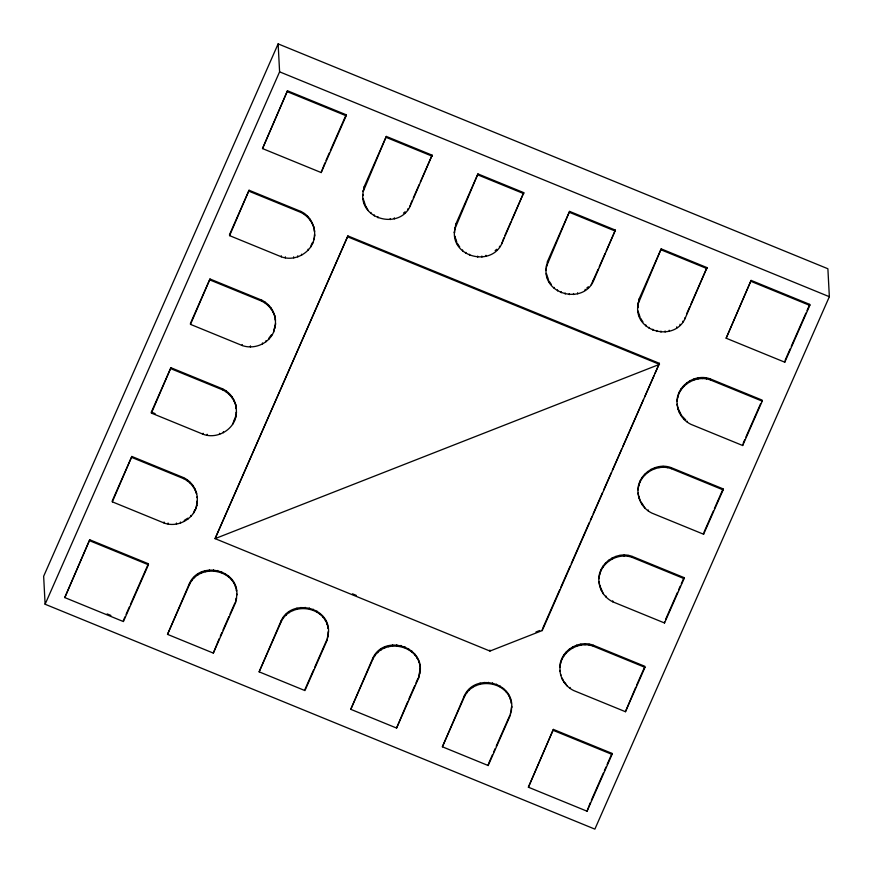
<?xml version="1.0" encoding="UTF-8"?>
<svg xmlns="http://www.w3.org/2000/svg" width="873" height="873" viewBox="0 0 873 873"><rect width="100%" height="100%" fill="white"/><g stroke="black" fill="none" stroke-linecap="round" stroke-linejoin="round"><path stroke-width="1.31" d="M236.474 599.074L236.79 594.022L236.845 595.048C238.831 569.523 200.037 560.335 189.539 583.229L167.518 634.365L213.328 653.102L235.404 602.981L236.419 598.049L235.404 602.981M363.168 190.467L362.852 195.508L362.797 194.493C360.811 220.018 399.605 229.195 410.103 206.312L432.124 155.176L386.313 136.428L364.237 186.56L363.223 191.482L386.313 136.428M328.095 636.548L328.423 631.506L327.026 640.455L304.95 690.587L259.139 671.839L281.161 620.703C291.658 597.819 330.463 606.997 328.477 632.521M454.418 231.967L455.859 224.034L477.935 173.913L523.756 192.649L501.735 243.785C491.237 266.68 452.432 257.491 454.418 231.967L454.473 232.993L454.8 227.94M419.717 674.021C426.188 646.926 384.284 633.263 372.793 658.187L350.771 709.323L396.582 728.06L418.658 677.939L420.044 668.98M546.051 269.451L547.491 261.507L569.567 211.386L615.378 230.123L593.356 281.27C582.858 304.153 544.065 294.965 546.051 269.451L546.094 270.466L546.422 265.425M511.349 711.506L511.665 706.464L510.279 715.413L488.203 765.534L442.393 746.797L464.414 695.661C474.912 672.777 513.706 681.955 511.72 707.479M637.672 306.925L639.112 298.992L661.188 248.87L706.999 267.607L684.978 318.743C674.48 341.627 635.686 332.449 637.672 306.925L637.726 307.94L638.043 302.898M196.883 503.448L197.309 500.786C197.473 517.012 178.954 528.634 164.102 523.014L112.344 501.844L112.29 500.829L131.834 456.459L183.581 477.629C191.296 481.329 196.807 489.164 197.287 497.763L197.233 496.737L197.353 501.8M232.534 424.485L235.754 416.05L236.387 412.045C236.55 428.272 218.032 439.905 203.18 434.274L151.422 413.104L151.367 412.089L170.912 367.719L222.67 388.889C230.352 392.599 235.917 400.445 236.376 409.022L235.557 404.035M274.635 315.306L275.453 320.293C275.006 311.716 269.43 303.859 261.747 300.159L209.989 278.989L190.456 323.359L190.5 324.374L242.258 345.544C254.13 349.757 268.557 343.842 273.576 332.166L275.257 324.647M273.576 332.166L275.519 324.33L275.399 319.267M313.964 239.595C316.746 228.584 311.235 216.198 300.825 211.419L249.067 190.249L229.534 234.619L229.588 235.634L281.335 256.804C296.274 262.467 314.596 250.758 314.542 234.575L314.596 235.59M559.92 666.372C560.706 650.581 578.613 639.713 593.182 645.169L644.929 666.339L644.983 667.354L625.45 711.713L573.692 690.554C565.988 686.844 560.477 679.008 559.986 670.42L560.04 671.435L559.92 666.372L559.975 667.387C560.761 651.596 578.657 640.727 593.236 646.184L644.983 667.354M599.118 582.695C596.161 565.006 615.858 550.099 632.259 556.428L684.017 577.599L684.072 578.613L664.528 622.984L612.77 601.813C605.087 598.114 599.511 590.257 599.064 581.68L599.882 586.667M684.072 578.613L632.314 557.443C617.746 551.998 599.838 562.856 599.053 578.657L598.998 577.642M638.207 493.965C635.249 476.276 654.936 461.359 671.337 467.699L723.095 488.869L723.15 489.884L703.605 534.243L651.847 513.084C644.165 509.374 638.6 501.528 638.152 492.95L638.971 497.937M723.15 489.884L671.392 468.714C656.823 463.257 638.916 474.126 638.13 489.928L638.076 488.902M677.284 405.225C674.327 387.536 694.013 372.629 710.415 378.958L762.173 400.129L762.227 401.144L742.683 445.514L690.936 424.343C683.243 420.644 677.677 412.787 677.23 404.21L678.048 409.197M762.227 401.144L710.469 379.973C695.901 374.528 678.005 385.386 677.219 401.187L677.164 400.172M328.041 635.533L327.026 640.455M454.855 228.966L477.935 173.913M419.673 673.007L418.658 677.939M546.476 266.44L569.567 211.386M510.225 714.398L510.934 711.79M638.098 303.913L661.188 248.87M278.127 43.879L43.65 576.289L45.112 604.247L594.873 829.121L829.35 296.711L827.888 268.753L278.127 43.879L279.6 71.837L45.112 604.247M89.733 539.765L64.777 597.579L123.409 621.565L148.421 564.776L148.377 563.751L89.733 539.765L64.777 597.579M287.479 90.77L262.522 148.574L321.166 172.559L346.177 115.771L346.123 114.756L287.479 90.77L262.522 148.574M112.344 501.844L131.834 456.459M151.422 413.104L170.912 367.719M190.5 324.374L209.989 278.989M229.588 235.634L249.067 190.249M123.366 620.539L124.992 616.84M126.083 614.374L129.346 606.964M130.426 604.498L148.377 563.751M324.909 162.902L321.166 172.559M326 160.436L329.263 153.026M330.354 150.56L346.123 114.756M167.518 634.365L189.594 584.244C199.088 563.707 233.517 568.323 236.528 591.01L236.474 589.995M347.901 235.917L215.085 538.63L489.96 651.062L542.242 630.557L659.431 363.343L347.901 235.917L215.085 538.63L659.486 364.357L347.956 236.932M219.199 638.643L213.328 653.102M220.28 636.199L221.895 632.532M222.964 630.077L228.89 616.633M229.97 614.188L234.815 603.188M410.594 204.075L412.209 200.408M413.278 197.964L419.204 184.509M420.284 182.064L432.124 155.176M259.139 671.839L281.215 621.718C290.72 601.181 325.149 605.807 328.15 628.495L328.095 627.48M304.906 689.561L313.516 670.006M314.596 667.561L326.437 640.662M503.83 237.882L501.735 243.785M504.91 235.437L510.825 221.993M511.905 219.549L523.756 192.649M350.771 709.323L372.836 659.202C383.083 636.799 421.135 644.983 420.099 669.995M407.833 701.368L396.582 728.06M408.913 698.924L414.828 685.48M415.908 683.035L418.058 678.146M591.174 284.729L598.147 269.244M599.227 266.8L605.142 253.356M606.222 250.911L615.378 230.123M442.393 746.797L464.469 696.676C473.974 676.139 508.392 680.765 511.403 703.452L511.349 702.427M542.744 628.298L559.724 589.733M560.815 587.256L570.134 566.108M571.226 563.62L589.308 522.567M590.399 520.079L592.047 516.347M593.138 513.859L602.457 492.71M603.549 490.222L611.22 472.806M612.322 470.318L621.631 449.169M622.722 446.681L643.543 399.419M644.645 396.931L653.953 375.783M655.045 373.295L659.431 363.343M488.694 763.297L492.459 754.741M493.54 752.297L495.155 748.63M496.224 746.186L509.69 715.62M686.538 314.062L689.768 306.729M690.849 304.284L706.999 267.607M553.362 729.402L528.394 787.217L587.038 811.203L612.049 754.414L611.995 753.388L553.362 729.402L528.394 787.217M751.107 280.408L726.15 338.211L784.783 362.197L809.795 305.408L809.74 304.393L751.107 280.408L726.15 338.211M635.708 687.28L625.45 711.713M636.788 684.825L644.394 667.561M665.564 619.503L677.503 592.385M678.583 589.919L680.209 586.23M681.3 583.764L684.017 577.599M704.096 531.995L713.328 511.043M714.409 508.588L723.095 488.869M743.174 443.266L744.8 439.566M745.891 437.1L760.547 403.828M590.246 802.778L587.038 811.203M591.337 800.312L603.298 773.151M604.389 770.673L606.015 766.974M607.106 764.508L611.995 753.388M785.274 359.949L790.174 348.84M791.254 346.374L805.943 313.036M807.023 310.57L809.74 304.393M311.301 244.8L312.599 242.421L312.654 243.436M194.712 509.821L193.457 513.215M403.512 213.099L405.127 211.812L405.181 212.826M495.144 250.573L496.759 249.285L496.802 250.3M586.765 288.057L588.38 286.77L588.435 287.784M535.967 631.987L539.7 630.524M279.6 71.837L829.35 296.711M287.533 91.785L346.177 115.771M751.162 281.422L809.795 305.408M386.368 137.454L432.179 156.191M477.989 174.927L523.8 193.664M569.622 212.401L615.432 231.149M661.243 249.885L707.054 268.622M249.121 191.274L300.879 212.434C308.278 216.002 313.658 223.357 314.531 231.552L314.476 230.537M210.044 280.004L261.802 301.174C267.946 304.186 272.758 309.729 274.689 316.321M170.966 368.733L222.724 389.904C228.868 392.915 233.68 398.459 235.601 405.05M151.367 412.089L155.154 413.638M131.888 457.474L183.636 478.644C189.79 481.656 194.603 487.199 196.523 493.791L196.469 492.776M352.474 593.826L356.249 595.375M89.788 540.78L148.421 564.776M553.406 730.428L612.049 754.414M107.139 613.915L110.882 615.443M677.994 408.182L681.507 415.472L685.731 419.913M641.044 501.877L645.136 508.337M565.147 682.719L566.97 685.807M642.975 321.941L640.684 318.569L640.738 319.583M551.354 284.467L549.062 281.095L549.117 282.11M459.722 246.983L457.43 243.611L457.485 244.636M599.827 585.652L603.396 593.956M638.043 311.977L637.988 310.952L640.127 317.336M546.422 274.493L546.367 273.478L548.506 279.862M454.8 237.019L454.746 236.005L456.874 242.378M363.168 199.535L363.113 198.52L365.252 204.904M638.916 496.923L640.356 500.709M784.729 361.182L784.783 362.197M742.639 444.499L742.683 445.514M710.415 378.958L710.469 379.973M706.377 377.944L706.432 378.958M702.219 377.594L702.274 378.609M698.051 377.922L698.105 378.937M703.551 533.228L703.605 534.243M693.991 378.915L694.046 379.93M690.161 380.552L690.216 381.566M684.923 317.728L684.978 318.743M686.669 382.778L686.724 383.793M682.751 321.188L682.806 322.202M687.313 421.233L687.367 422.248M683.603 385.539L683.657 386.553M680.002 324.243L680.056 325.258M684.159 418.593L684.214 419.607M681.06 388.747L681.115 389.773M676.771 326.818L676.826 327.833M679.107 392.326L679.161 393.352M679.434 411.969L679.489 412.994M677.797 396.178L677.841 397.193M669.22 330.245L669.275 331.26M665.117 330.998L665.161 332.013M671.337 467.699L671.392 468.714M660.937 331.074L660.981 332.089M667.299 466.673L667.354 467.699M656.802 330.485L656.856 331.5M663.131 466.324L663.185 467.339M652.829 329.219L652.884 330.245M658.962 466.651L659.017 467.666M649.141 327.342L649.196 328.357M664.473 621.969L664.528 622.984M654.914 467.644L654.968 468.659M645.824 324.898L645.878 325.913M651.083 469.281L651.138 470.296M639.112 298.992L639.167 300.006M647.591 471.507L647.646 472.533M639.003 314.869L639.058 315.895M648.235 509.963L648.29 510.989M644.525 474.268L644.58 475.294M641.982 477.487L642.037 478.502M642.43 504.212L642.484 505.227M640.029 481.067L640.073 482.082M638.709 484.908L638.763 485.923M632.259 556.428L632.314 557.443M628.222 555.414L628.276 556.428M624.053 555.064L624.108 556.079M619.885 555.392L619.939 556.407M615.836 556.385L615.891 557.4M612.006 558.022L612.06 559.036M612.715 600.799L612.77 601.813M608.503 560.248L608.557 561.263M593.302 280.255L593.356 281.27M605.447 563.009L605.502 564.023M605.993 596.063L606.048 597.077M602.905 566.217L602.948 567.243M600.94 569.796L600.995 570.822M601.268 589.439L601.322 590.464M585.15 289.345L585.205 290.36M599.631 573.637L599.686 574.663M577.599 292.761L577.653 293.786M593.182 645.169L593.236 646.184M573.485 293.514L573.539 294.539M589.133 644.143L589.188 645.158M569.305 293.601L569.36 294.616M584.975 643.794L585.03 644.809M565.169 293.001L565.224 294.015M580.807 644.121L580.861 645.136M561.208 291.746L561.263 292.761M576.747 645.114L576.802 646.129M557.509 289.869L557.563 290.884M554.191 287.413L554.246 288.439M572.928 646.751L572.972 647.766M569.425 648.977L569.48 650.003M570.069 687.433L570.124 688.459M547.491 261.507L547.546 262.522M547.382 277.396L547.436 278.411M566.37 651.738L566.413 652.753M563.816 654.957L563.871 655.972M564.318 682.697L562.19 678.179L562.245 679.194M561.863 658.537L561.917 659.552M560.553 662.378L560.608 663.393M560.75 674.393L560.804 675.407M542.188 629.542L542.242 630.557M499.498 246.23L499.552 247.245M510.334 698.509L510.389 699.535M485.966 255.287L486.021 256.302M508.653 694.821L508.708 695.836M506.362 691.449L506.416 692.464M481.863 256.04L481.918 257.055M503.525 688.491L503.568 689.506M477.684 256.116L477.738 257.131M500.207 686.047L500.262 687.062M496.508 684.159L496.562 685.185M492.547 682.904L492.59 683.93M469.576 254.272L469.63 255.287M489.906 650.047L489.96 651.062M465.887 252.384L465.942 253.41M488.411 682.315L488.465 683.33M462.57 249.94L462.625 250.955M484.231 682.391L484.286 683.406M488.149 764.519L488.203 765.534M480.117 683.144L480.172 684.159M455.859 224.034L455.913 225.048M455.761 239.922L455.815 240.937M476.2 684.552L476.254 685.567M472.566 686.571L472.62 687.586M469.336 689.146L469.39 690.161M466.597 692.202L466.64 693.217M464.414 695.661L464.469 696.676M410.048 205.297L410.103 206.312M407.877 208.756L407.931 209.771M419.727 664.953L419.771 665.968M418.713 661.036L418.756 662.05M394.345 217.814L394.4 218.828M417.032 657.336L417.087 658.351M414.74 653.964L414.795 654.979M390.231 218.566L390.286 219.581M411.892 651.018L411.947 652.033M408.575 648.563L408.629 649.577M404.886 646.686L404.941 647.701M400.914 645.431L400.969 646.446M377.954 216.788L378.009 217.803M374.266 214.911L374.31 215.926M396.779 644.831L396.833 645.845M370.949 212.466L371.003 213.481M392.599 644.918L392.654 645.933M368.155 210.524L365.809 206.137L365.863 207.152M388.496 645.671L388.55 646.686M364.237 186.56L364.292 187.575M364.128 202.438L364.183 203.453M384.567 647.068L384.622 648.093M380.944 649.086L380.999 650.112M377.714 651.662L377.769 652.688M374.964 654.728L375.019 655.743M372.793 658.187L372.836 659.202M313.713 226.565L313.767 227.58M312.272 222.779L312.327 223.794M310.199 219.276L310.253 220.291M310.646 246L310.701 247.015M307.547 216.155L307.602 217.181M308.104 249.209L308.158 250.224M327.08 623.562L327.135 624.577M304.393 213.514L304.448 214.529M325.411 619.863L325.454 620.878M323.108 616.491L323.163 617.506M300.825 211.419L300.879 212.434M301.545 254.207L301.6 255.222M320.271 613.533L320.326 614.548M316.954 611.089L317.008 612.104M297.715 255.833L297.769 256.858M313.254 609.212L313.309 610.227M293.655 256.837L293.71 257.851M309.293 607.957L309.348 608.972M305.157 607.357L305.212 608.372M285.329 256.804L285.384 257.819M300.978 607.433L301.032 608.448M281.292 255.789L281.335 256.804M296.875 608.186L296.918 609.201M292.946 609.594L293.001 610.609M275.464 323.316L275.519 324.33M274.831 327.31L274.886 328.324M289.312 611.613L289.367 612.628M273.194 311.508L273.249 312.523M271.121 308.005L271.176 309.031M271.623 335.745L271.568 334.73L269.015 337.949L269.07 338.964M286.082 614.188L286.137 615.203M268.469 304.895L268.524 305.91M283.343 617.244L283.398 618.259M265.316 302.254L265.37 303.269M281.161 620.703L281.215 621.718M265.959 340.71L266.014 341.725M261.747 300.159L261.802 301.174M262.457 342.936L262.511 343.951M250.409 345.894L250.464 346.908M242.203 344.529L242.258 345.544M235.754 416.05L235.808 417.065M234.117 400.249L234.171 401.264M234.444 419.891L234.499 420.906M232.043 396.746L232.087 397.761M229.392 393.625L229.435 394.64M226.238 390.984L226.282 391.999M235.459 586.078L235.514 587.092M233.778 582.378L233.833 583.404M222.67 388.889L222.724 389.904M231.487 579.006L231.541 580.032M223.379 431.677L223.433 432.692M228.639 576.06L228.693 577.075M219.549 433.303L219.603 434.317M225.332 573.605L225.376 574.63M221.633 571.728L221.687 572.743M217.661 570.473L217.715 571.488M207.163 434.274L207.217 435.289M213.536 569.883L213.59 570.898M203.125 433.259L203.18 434.274M209.356 569.96L209.411 570.975M205.242 570.713L205.297 571.728M201.325 572.121L201.368 573.135M196.731 505.794L196.676 504.78L195.41 509.636M195.028 488.978L195.083 489.993M192.955 485.475L193.009 486.49M197.691 574.139L197.745 575.154M190.303 482.365L190.358 483.38M194.461 576.715L194.515 577.73M190.86 515.419L190.914 516.434M187.149 479.724L187.204 480.739M191.711 579.77L191.765 580.785M187.848 519.195L187.793 518.18L184.301 520.406L184.356 521.421M189.539 583.229L189.594 584.244M183.581 477.629L183.636 478.644M180.471 522.043L180.525 523.058M176.422 523.036L176.466 524.051M168.085 523.014L168.14 524.029M164.048 521.989L164.102 523.014M236.321 408.007L236.441 413.06"/></g></svg>
